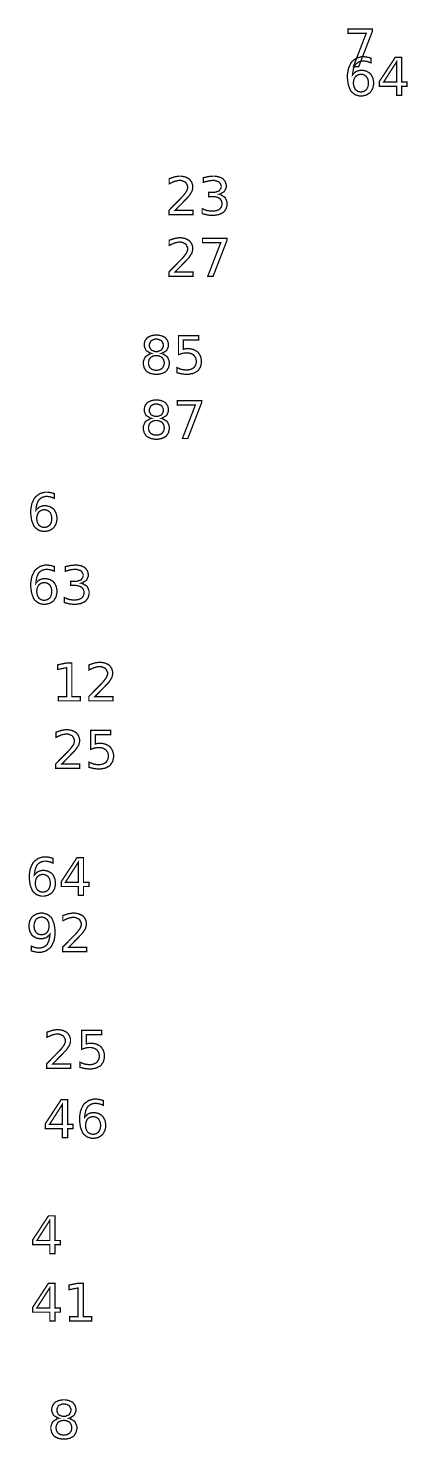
# Model space of a CAD drawing. Extents: x 0.2 to 50.1, y 1.6 to 26.7.
# Drawn here: x 0.28 to 3.32, y 15.31 to 26.63 of the extents above; entities that cross this region are included whole.
import ezdxf

# ---------------------------------------------------------------- set-up
doc = ezdxf.new("R2010")
doc.units = 0
doc.layers.get('0').update_dxf_attribs({"linetype": 'CONTINUOUS'})

msp = doc.modelspace()

# ---------------------------------------------------------------- linework, layer by layer
at = {"color": 1, "const_width": 0.010417}
for points in [[(2.83985, 26.6297), (3.03515, 26.6297), (3.03515, 26.6121), (2.92469, 26.3258), (2.88194, 26.3258), (2.98568, 26.595), (2.83985, 26.595), (2.83985, 26.6297)], [(3.02474, 26.3942), (3.02474, 26.3567), (3.02214, 26.3579), (2.99588, 26.3672), (2.99328, 26.3679), (2.99067, 26.3686), (2.96935, 26.3718), (2.96224, 26.3718), (2.95324, 26.3718), (2.92622, 26.3649), (2.90354, 26.3489), (2.89996, 26.3443), (2.89638, 26.3397), (2.88319, 26.3099), (2.87614, 26.2706), (2.87565, 26.2614), (2.87761, 26.2643), (2.90256, 26.2867), (2.9056, 26.2882), (2.90864, 26.2899), (2.93631, 26.2978), (2.94553, 26.2978), (2.95574, 26.2978), (2.98643, 26.2908), (3.01335, 26.2747), (3.01779, 26.27), (3.02225, 26.2654), (3.03782, 26.2372), (3.04449, 26.2051), (3.04449, 26.1944), (3.04449, 26.184), (3.03749, 26.1522), (3.02132, 26.1242), (3.01671, 26.1194), (3.0121, 26.1147), (2.98449, 26.0982), (2.95344, 26.0912), (2.94314, 26.0912), (2.93147, 26.0912), (2.8966, 26.1013), (2.86708, 26.1249), (2.86242, 26.1315), (2.85775, 26.1383), (2.84153, 26.181), (2.83464, 26.2317), (2.83464, 26.2485), (2.83464, 26.2647), (2.8431, 26.3132), (2.86301, 26.3563), (2.86871, 26.3633), (2.8744, 26.3706), (2.90875, 26.3956), (2.94754, 26.4063), (2.9605, 26.4063), (2.96832, 26.4063), (2.98915, 26.4037), (2.99175, 26.4033), (2.99436, 26.4028), (3.02186, 26.3951), (3.02474, 26.3942)], [(3.21756, 26.4008), (3.26921, 26.4008), (3.26921, 26.2029), (3.31261, 26.2029), (3.31261, 26.1686), (3.26921, 26.1686), (3.26921, 26.0971), (3.2284, 26.0971), (3.2284, 26.1686), (3.09125, 26.1686), (3.09125, 26.2083), (3.21756, 26.4008)], [(3.2284, 26.3651), (3.12468, 26.2029), (3.2284, 26.2029), (3.2284, 26.3651)], [(2.94314, 26.2653), (2.9369, 26.2653), (2.91818, 26.2606), (2.90181, 26.2494), (2.89908, 26.2464), (2.89638, 26.2432), (2.88699, 26.224), (2.88303, 26.2019), (2.88303, 26.1944), (2.88303, 26.1872), (2.88699, 26.1651), (2.89638, 26.1458), (2.89908, 26.1426), (2.90181, 26.1394), (2.91818, 26.1285), (2.9369, 26.1238), (2.94314, 26.1238), (2.94928, 26.1238), (2.96778, 26.1285), (2.98406, 26.1394), (2.98676, 26.1426), (2.98947, 26.1458), (2.99897, 26.1651), (3.00304, 26.1872), (3.00304, 26.1944), (3.00304, 26.2019), (2.99897, 26.224), (2.98947, 26.2432), (2.98676, 26.2464), (2.98406, 26.2494), (2.96778, 26.2606), (2.94928, 26.2653), (2.94314, 26.2653)], [(1.45378, 25.1732), (1.59722, 25.1732), (1.59722, 25.1388), (1.40451, 25.1388), (1.40451, 25.1732), (1.40836, 25.1774), (1.43197, 25.2017), (1.46138, 25.2315), (1.4681, 25.2383), (1.47483, 25.2451), (1.50103, 25.2718), (1.51714, 25.2889), (1.51888, 25.2908), (1.52214, 25.2946), (1.54514, 25.3258), (1.54644, 25.3283), (1.54775, 25.331), (1.55447, 25.3517), (1.55447, 25.3586), (1.55447, 25.3685), (1.54015, 25.3956), (1.53733, 25.3981), (1.5345, 25.4007), (1.50342, 25.4135), (1.49306, 25.4135), (1.48286, 25.4135), (1.45583, 25.4079), (1.45226, 25.4068), (1.44868, 25.4057), (1.41054, 25.3886), (1.40647, 25.3864), (1.40647, 25.4278), (1.4106, 25.4294), (1.44911, 25.4419), (1.45269, 25.4428), (1.45628, 25.4436), (1.48335, 25.4479), (1.4924, 25.4479), (1.50293, 25.4479), (1.53467, 25.4421), (1.56282, 25.4283), (1.56749, 25.4243), (1.57215, 25.4204), (1.5886, 25.3968), (1.59571, 25.3703), (1.59571, 25.3614), (1.59571, 25.3525), (1.58974, 25.3286), (1.58854, 25.3258), (1.58735, 25.3231), (1.56619, 25.2901), (1.56315, 25.2862), (1.56228, 25.2853), (1.5524, 25.2749), (1.53515, 25.2569), (1.5306, 25.2522), (1.52604, 25.2475), (1.49778, 25.2183), (1.46203, 25.1817), (1.45378, 25.1732)], [(1.80826, 25.3026), (1.81315, 25.3015), (1.85151, 25.2797), (1.85428, 25.2763), (1.85704, 25.2731), (1.87099, 25.2386), (1.87099, 25.2271), (1.87099, 25.2171), (1.86317, 25.1872), (1.84511, 25.1615), (1.83996, 25.1574), (1.83479, 25.1533), (1.80251, 25.139), (1.76465, 25.1329), (1.75206, 25.1329), (1.74224, 25.1329), (1.71615, 25.1361), (1.71278, 25.1368), (1.70942, 25.1374), (1.67449, 25.1467), (1.6709, 25.1478), (1.6709, 25.1875), (1.67372, 25.186), (1.70503, 25.1732), (1.70844, 25.1724), (1.71181, 25.1715), (1.74115, 25.1674), (1.75097, 25.1674), (1.75944, 25.1674), (1.78494, 25.1711), (1.80643, 25.18), (1.80979, 25.1825), (1.81315, 25.1851), (1.82493, 25.2014), (1.82997, 25.2207), (1.82997, 25.2271), (1.82997, 25.2331), (1.82525, 25.251), (1.81424, 25.2664), (1.81108, 25.2689), (1.80794, 25.2715), (1.78863, 25.2803), (1.76622, 25.2842), (1.75879, 25.2842), (1.72342, 25.2842), (1.72342, 25.3179), (1.76053, 25.3179), (1.77208, 25.3179), (1.80404, 25.3282), (1.80675, 25.3301), (1.80946, 25.3322), (1.82303, 25.3569), (1.82303, 25.3651), (1.82303, 25.374), (1.80908, 25.3987), (1.80632, 25.4008), (1.80354, 25.4031), (1.76997, 25.4135), (1.75879, 25.4135), (1.74972, 25.4135), (1.72575, 25.4104), (1.72254, 25.4097), (1.71929, 25.4092), (1.68386, 25.3996), (1.68001, 25.3983), (1.68001, 25.435), (1.68392, 25.436), (1.72043, 25.4442), (1.72385, 25.4447), (1.72726, 25.4453), (1.75364, 25.4479), (1.76247, 25.4479), (1.77294, 25.4479), (1.80436, 25.4426), (1.83192, 25.4303), (1.83649, 25.4267), (1.84104, 25.4232), (1.85699, 25.4017), (1.86382, 25.3774), (1.86382, 25.3692), (1.86382, 25.3586), (1.85167, 25.3296), (1.84928, 25.3267), (1.8469, 25.3238), (1.81272, 25.3038), (1.80826, 25.3026)], [(1.45378, 24.6789), (1.59722, 24.6789), (1.59722, 24.6443), (1.40451, 24.6443), (1.40451, 24.6789), (1.40836, 24.6829), (1.43197, 24.7074), (1.46138, 24.7372), (1.4681, 24.744), (1.47483, 24.7508), (1.50103, 24.7775), (1.51714, 24.7946), (1.51888, 24.7965), (1.52214, 24.8001), (1.54514, 24.8315), (1.54644, 24.834), (1.54775, 24.8367), (1.55447, 24.8574), (1.55447, 24.8642), (1.55447, 24.874), (1.54015, 24.9013), (1.53733, 24.9037), (1.5345, 24.9063), (1.50342, 24.9192), (1.49306, 24.9192), (1.48286, 24.9192), (1.45583, 24.9135), (1.45226, 24.9124), (1.44868, 24.9112), (1.41054, 24.8943), (1.40647, 24.8919), (1.40647, 24.9335), (1.4106, 24.9351), (1.44911, 24.9476), (1.45269, 24.9485), (1.45628, 24.9493), (1.48335, 24.9536), (1.4924, 24.9536), (1.50293, 24.9536), (1.53467, 24.9476), (1.56282, 24.9339), (1.56749, 24.93), (1.57215, 24.9261), (1.5886, 24.9025), (1.59571, 24.876), (1.59571, 24.8671), (1.59571, 24.8582), (1.58974, 24.8343), (1.58854, 24.8314), (1.58735, 24.8286), (1.56619, 24.7957), (1.56315, 24.7919), (1.56228, 24.791), (1.5524, 24.7806), (1.53515, 24.7626), (1.5306, 24.7579), (1.52604, 24.7532), (1.49778, 24.724), (1.46203, 24.6874), (1.45378, 24.6789)], [(1.6735, 24.9482), (1.86882, 24.9482), (1.86882, 24.9306), (1.75836, 24.6443), (1.7156, 24.6443), (1.81933, 24.9135), (1.6735, 24.9135), (1.6735, 24.9482)], [(1.26253, 24.0256), (1.25808, 24.0265), (1.22374, 24.0471), (1.2213, 24.05), (1.2188, 24.0531), (1.20654, 24.084), (1.20654, 24.0943), (1.20654, 24.1025), (1.21294, 24.1269), (1.22803, 24.1483), (1.23237, 24.1518), (1.23671, 24.1554), (1.26313, 24.1678), (1.2934, 24.1731), (1.30355, 24.1731), (1.31364, 24.1731), (1.34397, 24.1678), (1.37039, 24.1554), (1.37473, 24.1518), (1.37907, 24.1483), (1.39426, 24.1269), (1.40076, 24.1025), (1.40076, 24.0943), (1.40076, 24.0832), (1.38846, 24.0531), (1.38601, 24.05), (1.38352, 24.0471), (1.34934, 24.0265), (1.345, 24.0256), (1.34993, 24.0243), (1.38846, 24.0018), (1.39122, 23.9983), (1.39393, 23.995), (1.40771, 23.9608), (1.40771, 23.9493), (1.40771, 23.9396), (1.40093, 23.9103), (1.38525, 23.8854), (1.38081, 23.8814), (1.3763, 23.8775), (1.34798, 23.8639), (1.31462, 23.8579), (1.30355, 23.8579), (1.29243, 23.8579), (1.25912, 23.8639), (1.23079, 23.8775), (1.22629, 23.8814), (1.22179, 23.8854), (1.20605, 23.9103), (1.19938, 23.9396), (1.19938, 23.9493), (1.19938, 23.9615), (1.21327, 23.995), (1.21609, 23.9983), (1.21886, 24.0018), (1.25754, 24.0243), (1.26253, 24.0256)], [(1.24756, 24.0904), (1.24756, 24.0812), (1.25982, 24.056), (1.26232, 24.0538), (1.26476, 24.0515), (1.29384, 24.0404), (1.30355, 24.0404), (1.31391, 24.0404), (1.3425, 24.0515), (1.345, 24.0538), (1.34749, 24.056), (1.35997, 24.0818), (1.35997, 24.0904), (1.35997, 24.0996), (1.34749, 24.1251), (1.345, 24.1272), (1.3425, 24.1294), (1.31326, 24.1406), (1.30355, 24.1406), (1.29324, 24.1406), (1.26476, 24.1294), (1.26232, 24.1272), (1.25982, 24.1251), (1.24756, 24.099), (1.24756, 24.0904)], [(1.48139, 24.1676), (1.64285, 24.1676), (1.64285, 24.1329), (1.51915, 24.1329), (1.51915, 24.0585), (1.52061, 24.059), (1.53543, 24.0628), (1.53694, 24.0631), (1.53842, 24.0633), (1.55078, 24.0646), (1.55496, 24.0646), (1.56629, 24.0646), (1.60042, 24.0575), (1.63049, 24.0412), (1.63547, 24.0365), (1.6404, 24.0319), (1.65771, 24.0039), (1.66521, 23.9719), (1.66521, 23.9612), (1.66521, 23.9504), (1.65756, 23.9176), (1.63971, 23.8896), (1.6346, 23.8851), (1.6295, 23.8806), (1.59787, 23.8647), (1.56093, 23.8579), (1.54867, 23.8579), (1.5389, 23.8579), (1.51286, 23.8607), (1.5096, 23.8613), (1.50629, 23.8618), (1.47211, 23.8699), (1.46858, 23.871), (1.46858, 23.9122), (1.47163, 23.9106), (1.50331, 23.8981), (1.50657, 23.8972), (1.50982, 23.8965), (1.53831, 23.8925), (1.54779, 23.8925), (1.55561, 23.8925), (1.57921, 23.8971), (1.59993, 23.9079), (1.60335, 23.911), (1.60678, 23.914), (1.61876, 23.9328), (1.62397, 23.9542), (1.62397, 23.9612), (1.62397, 23.9683), (1.61876, 23.9896), (1.60678, 24.0083), (1.60335, 24.0114), (1.59993, 24.0146), (1.57921, 24.0254), (1.55561, 24.03), (1.54779, 24.03), (1.53956, 24.03), (1.51753, 24.0271), (1.51481, 24.0264), (1.5121, 24.0258), (1.48421, 24.0164), (1.48139, 24.0151), (1.48139, 24.1676)], [(1.30355, 24.0082), (1.29698, 24.0082), (1.27734, 24.0042), (1.26031, 23.995), (1.25754, 23.9924), (1.25472, 23.9897), (1.24495, 23.9737), (1.24083, 23.9554), (1.24083, 23.9493), (1.24083, 23.9432), (1.24495, 23.9247), (1.25472, 23.9088), (1.25754, 23.9061), (1.26031, 23.9035), (1.27734, 23.8944), (1.29698, 23.8906), (1.30355, 23.8906), (1.31006, 23.8906), (1.32975, 23.8944), (1.34695, 23.9035), (1.34977, 23.9061), (1.35259, 23.9088), (1.36247, 23.9249), (1.3667, 23.9432), (1.3667, 23.9493), (1.3667, 23.9554), (1.36247, 23.9737), (1.35259, 23.9897), (1.34977, 23.9924), (1.34695, 23.995), (1.32981, 24.0042), (1.31011, 24.0082), (1.30355, 24.0082)], [(1.26253, 23.5047), (1.25808, 23.5058), (1.22374, 23.5263), (1.2213, 23.5293), (1.2188, 23.5324), (1.20654, 23.5632), (1.20654, 23.5736), (1.20654, 23.5818), (1.21294, 23.6061), (1.22803, 23.6276), (1.23237, 23.6311), (1.23671, 23.6347), (1.26313, 23.6471), (1.2934, 23.6524), (1.30355, 23.6524), (1.31364, 23.6524), (1.34397, 23.6471), (1.37039, 23.6347), (1.37473, 23.6311), (1.37907, 23.6276), (1.39426, 23.6061), (1.40076, 23.5818), (1.40076, 23.5736), (1.40076, 23.5625), (1.38846, 23.5324), (1.38601, 23.5293), (1.38352, 23.5263), (1.34934, 23.5058), (1.345, 23.5047), (1.34993, 23.5036), (1.38846, 23.481), (1.39122, 23.4776), (1.39393, 23.4743), (1.40771, 23.44), (1.40771, 23.4286), (1.40771, 23.4189), (1.40093, 23.3894), (1.38525, 23.3646), (1.38081, 23.3607), (1.3763, 23.3568), (1.34798, 23.3431), (1.31462, 23.3372), (1.30355, 23.3372), (1.29243, 23.3372), (1.25912, 23.3431), (1.23079, 23.3568), (1.22629, 23.3607), (1.22179, 23.3646), (1.20605, 23.3894), (1.19938, 23.4189), (1.19938, 23.4286), (1.19938, 23.4408), (1.21327, 23.4743), (1.21609, 23.4776), (1.21886, 23.481), (1.25754, 23.5036), (1.26253, 23.5047)], [(1.24756, 23.5697), (1.24756, 23.5606), (1.25982, 23.5353), (1.26232, 23.5331), (1.26476, 23.5308), (1.29384, 23.5197), (1.30355, 23.5197), (1.31391, 23.5197), (1.3425, 23.5308), (1.345, 23.5331), (1.34749, 23.5353), (1.35997, 23.5611), (1.35997, 23.5697), (1.35997, 23.5789), (1.34749, 23.6044), (1.345, 23.6065), (1.3425, 23.6087), (1.31326, 23.6199), (1.30355, 23.6199), (1.29324, 23.6199), (1.26476, 23.6087), (1.26232, 23.6065), (1.25982, 23.6044), (1.24756, 23.5783), (1.24756, 23.5697)], [(1.47076, 23.6469), (1.66607, 23.6469), (1.66607, 23.6293), (1.55561, 23.3431), (1.51286, 23.3431), (1.6166, 23.6122), (1.47076, 23.6122), (1.47076, 23.6469)], [(1.30355, 23.4874), (1.29698, 23.4874), (1.27734, 23.4835), (1.26031, 23.4742), (1.25754, 23.4715), (1.25472, 23.469), (1.24495, 23.4531), (1.24083, 23.4347), (1.24083, 23.4286), (1.24083, 23.4225), (1.24495, 23.404), (1.25472, 23.3881), (1.25754, 23.3854), (1.26031, 23.3828), (1.27734, 23.3738), (1.29698, 23.3699), (1.30355, 23.3699), (1.31006, 23.3699), (1.32975, 23.3738), (1.34695, 23.3828), (1.34977, 23.3854), (1.35259, 23.3881), (1.36247, 23.4042), (1.3667, 23.4225), (1.3667, 23.4286), (1.3667, 23.4347), (1.36247, 23.4531), (1.35259, 23.469), (1.34977, 23.4715), (1.34695, 23.4742), (1.32981, 23.4835), (1.31011, 23.4874), (1.30355, 23.4874)], [(0.487631, 22.9003), (0.487631, 22.8626), (0.485026, 22.8639), (0.458768, 22.8733), (0.456164, 22.874), (0.45356, 22.8746), (0.432237, 22.8779), (0.425131, 22.8779), (0.416124, 22.8779), (0.389106, 22.871), (0.366428, 22.8549), (0.362847, 22.8503), (0.359267, 22.8457), (0.346083, 22.816), (0.339031, 22.7767), (0.338542, 22.7674), (0.340494, 22.7703), (0.365451, 22.7928), (0.36849, 22.7943), (0.371528, 22.796), (0.399197, 22.8039), (0.408421, 22.8039), (0.418619, 22.8039), (0.449328, 22.7969), (0.476238, 22.7807), (0.480686, 22.7761), (0.485135, 22.7715), (0.500706, 22.7433), (0.507379, 22.7112), (0.507379, 22.7006), (0.507379, 22.69), (0.500379, 22.6583), (0.484213, 22.6303), (0.479601, 22.6256), (0.474989, 22.6208), (0.447374, 22.6043), (0.416342, 22.5972), (0.406033, 22.5972), (0.394368, 22.5972), (0.359483, 22.6074), (0.329969, 22.631), (0.325304, 22.6376), (0.320637, 22.6443), (0.304417, 22.6871), (0.297526, 22.7378), (0.297526, 22.7546), (0.297526, 22.7708), (0.30599, 22.8193), (0.3259, 22.8624), (0.331597, 22.8694), (0.337294, 22.8765), (0.371636, 22.9017), (0.410428, 22.9124), (0.423394, 22.9124), (0.431207, 22.9124), (0.45204, 22.9099), (0.454644, 22.9093), (0.457249, 22.9089), (0.484754, 22.9013), (0.487631, 22.9003)], [(0.406033, 22.7714), (0.399794, 22.7714), (0.381076, 22.7667), (0.364692, 22.7556), (0.361979, 22.7525), (0.359267, 22.7493), (0.349881, 22.73), (0.345921, 22.7079), (0.345921, 22.7006), (0.345921, 22.6932), (0.349881, 22.6712), (0.359267, 22.6519), (0.361979, 22.6487), (0.364692, 22.6456), (0.381076, 22.6346), (0.399794, 22.6299), (0.406033, 22.6299), (0.412164, 22.6299), (0.430664, 22.6346), (0.44694, 22.6456), (0.449653, 22.6487), (0.452365, 22.6519), (0.46186, 22.6712), (0.465929, 22.6932), (0.465929, 22.7006), (0.465929, 22.7079), (0.46186, 22.73), (0.452365, 22.7493), (0.449653, 22.7525), (0.44694, 22.7556), (0.430664, 22.7667), (0.412164, 22.7714), (0.406033, 22.7714)], [(0.487631, 22.3154), (0.487631, 22.2778), (0.485026, 22.279), (0.458768, 22.2885), (0.456164, 22.2892), (0.45356, 22.2897), (0.432237, 22.2931), (0.425131, 22.2931), (0.416124, 22.2931), (0.389106, 22.2861), (0.366428, 22.2701), (0.362847, 22.2654), (0.359267, 22.261), (0.346083, 22.2311), (0.339031, 22.1918), (0.338542, 22.1825), (0.340494, 22.1856), (0.365451, 22.2079), (0.36849, 22.2094), (0.371528, 22.2111), (0.399197, 22.219), (0.408421, 22.219), (0.418619, 22.219), (0.449328, 22.2121), (0.476238, 22.196), (0.480686, 22.1913), (0.485135, 22.1867), (0.500706, 22.1585), (0.507379, 22.1264), (0.507379, 22.1157), (0.507379, 22.1051), (0.500379, 22.0735), (0.484213, 22.0454), (0.479601, 22.0407), (0.474989, 22.036), (0.447374, 22.0194), (0.416342, 22.0124), (0.406033, 22.0124), (0.394368, 22.0124), (0.359483, 22.0225), (0.329969, 22.0461), (0.325304, 22.0528), (0.320637, 22.0596), (0.304417, 22.1022), (0.297526, 22.1529), (0.297526, 22.1697), (0.297526, 22.186), (0.30599, 22.2344), (0.3259, 22.2775), (0.331597, 22.2846), (0.337294, 22.2917), (0.371636, 22.3168), (0.410428, 22.3275), (0.423394, 22.3275), (0.431207, 22.3275), (0.45204, 22.325), (0.454644, 22.3244), (0.457249, 22.324), (0.484754, 22.3164), (0.487631, 22.3154)], [(0.7028, 22.1821), (0.707682, 22.1811), (0.746039, 22.1592), (0.748807, 22.1558), (0.751574, 22.1525), (0.765517, 22.1181), (0.765517, 22.1067), (0.765517, 22.0967), (0.757704, 22.0667), (0.739637, 22.0411), (0.734483, 22.0369), (0.729329, 22.0329), (0.697049, 22.0186), (0.659179, 22.0124), (0.646593, 22.0124), (0.636774, 22.0124), (0.610678, 22.0157), (0.607314, 22.0164), (0.60395, 22.0169), (0.569011, 22.0263), (0.565429, 22.0274), (0.565429, 22.0671), (0.568251, 22.0654), (0.599556, 22.0528), (0.602974, 22.0519), (0.606337, 22.0511), (0.635688, 22.0469), (0.645508, 22.0469), (0.653971, 22.0469), (0.679471, 22.0507), (0.700956, 22.0596), (0.704318, 22.0621), (0.707682, 22.0647), (0.719456, 22.081), (0.724501, 22.1001), (0.724501, 22.1067), (0.724501, 22.1126), (0.719781, 22.1306), (0.708768, 22.146), (0.705621, 22.1485), (0.702474, 22.1511), (0.68316, 22.1599), (0.660753, 22.1638), (0.653321, 22.1638), (0.617947, 22.1638), (0.617947, 22.1975), (0.655057, 22.1975), (0.666613, 22.1975), (0.698568, 22.2076), (0.701281, 22.2097), (0.703993, 22.2118), (0.717557, 22.2364), (0.717557, 22.2446), (0.717557, 22.2536), (0.703614, 22.2783), (0.700846, 22.2804), (0.698079, 22.2825), (0.664497, 22.2931), (0.653321, 22.2931), (0.64426, 22.2931), (0.620281, 22.29), (0.617079, 22.2893), (0.613824, 22.2888), (0.578396, 22.2792), (0.574544, 22.2778), (0.574544, 22.3144), (0.57845, 22.3156), (0.614963, 22.3238), (0.618381, 22.3243), (0.621799, 22.3249), (0.648167, 22.3275), (0.65701, 22.3275), (0.667481, 22.3275), (0.698893, 22.3222), (0.726454, 22.3099), (0.731011, 22.3063), (0.735568, 22.3028), (0.751519, 22.2813), (0.758356, 22.2569), (0.758356, 22.2488), (0.758356, 22.2381), (0.746203, 22.2092), (0.743815, 22.2062), (0.741428, 22.2033), (0.707249, 22.1833), (0.7028, 22.1821)], [(0.406033, 22.1865), (0.399794, 22.1865), (0.381076, 22.1818), (0.364692, 22.1707), (0.361979, 22.1676), (0.359267, 22.1644), (0.349881, 22.1451), (0.345921, 22.1231), (0.345921, 22.1157), (0.345921, 22.1083), (0.349881, 22.0864), (0.359267, 22.0671), (0.361979, 22.0639), (0.364692, 22.0607), (0.381076, 22.0497), (0.399794, 22.045), (0.406033, 22.045), (0.412164, 22.045), (0.430664, 22.0497), (0.44694, 22.0607), (0.449653, 22.0639), (0.452365, 22.0671), (0.46186, 22.0864), (0.465929, 22.1083), (0.465929, 22.1157), (0.465929, 22.1231), (0.46186, 22.1451), (0.452365, 22.1644), (0.449653, 22.1676), (0.44694, 22.1707), (0.430664, 22.1818), (0.412164, 22.1865), (0.406033, 22.1865)], [(0.518718, 21.2725), (0.585992, 21.2725), (0.585992, 21.5043), (0.512858, 21.4897), (0.512858, 21.5271), (0.585558, 21.5418), (0.626574, 21.5418), (0.626574, 21.2725), (0.693631, 21.2725), (0.693631, 21.2381), (0.518718, 21.2381), (0.518718, 21.2725)], [(0.812229, 21.2725), (0.955675, 21.2725), (0.955675, 21.2381), (0.762967, 21.2381), (0.762967, 21.2725), (0.766818, 21.2765), (0.790419, 21.301), (0.819824, 21.3308), (0.826551, 21.3376), (0.833279, 21.3444), (0.859483, 21.3711), (0.875597, 21.3882), (0.877333, 21.3901), (0.880588, 21.3939), (0.903592, 21.4251), (0.904893, 21.4276), (0.906196, 21.4303), (0.912924, 21.451), (0.912924, 21.4578), (0.912924, 21.4678), (0.8986, 21.4949), (0.895779, 21.4974), (0.892958, 21.5), (0.861871, 21.5128), (0.851508, 21.5128), (0.841308, 21.5128), (0.81429, 21.5072), (0.81071, 21.506), (0.807129, 21.505), (0.768989, 21.4879), (0.764919, 21.4856), (0.764919, 21.5271), (0.769043, 21.5287), (0.807563, 21.5412), (0.811143, 21.5421), (0.814725, 21.5429), (0.841797, 21.5472), (0.850857, 21.5472), (0.861382, 21.5472), (0.893121, 21.5414), (0.921278, 21.5275), (0.925944, 21.5236), (0.93061, 21.5197), (0.947049, 21.4961), (0.954156, 21.4696), (0.954156, 21.4607), (0.954156, 21.4518), (0.948188, 21.4279), (0.946994, 21.4251), (0.945801, 21.4224), (0.924642, 21.3894), (0.921604, 21.3856), (0.920736, 21.3846), (0.910861, 21.3742), (0.893608, 21.3563), (0.889051, 21.3515), (0.884494, 21.3468), (0.856228, 21.3176), (0.820475, 21.281), (0.812229, 21.2725)], [(0.546929, 20.7317), (0.690375, 20.7317), (0.690375, 20.6972), (0.497667, 20.6972), (0.497667, 20.7317), (0.501519, 20.7357), (0.525119, 20.7601), (0.554525, 20.79), (0.561253, 20.7968), (0.567979, 20.8036), (0.594185, 20.8303), (0.610297, 20.8474), (0.612033, 20.8493), (0.615289, 20.8529), (0.638292, 20.8843), (0.639594, 20.8868), (0.640896, 20.8894), (0.647624, 20.9101), (0.647624, 20.9169), (0.647624, 20.9268), (0.633301, 20.954), (0.630479, 20.9565), (0.627658, 20.959), (0.596571, 20.9719), (0.586208, 20.9719), (0.57601, 20.9719), (0.54899, 20.9662), (0.54541, 20.9651), (0.541829, 20.964), (0.503689, 20.9471), (0.499621, 20.9447), (0.499621, 20.9863), (0.503743, 20.9879), (0.542264, 21.0004), (0.545844, 21.0012), (0.549425, 21.0021), (0.576497, 21.0064), (0.585558, 21.0064), (0.596083, 21.0064), (0.627821, 21.0006), (0.655979, 20.9867), (0.660644, 20.9828), (0.66531, 20.9789), (0.681749, 20.9553), (0.688857, 20.9288), (0.688857, 20.9199), (0.688857, 20.911), (0.682889, 20.8871), (0.681694, 20.8842), (0.680501, 20.8814), (0.659343, 20.8485), (0.656304, 20.8447), (0.655436, 20.8438), (0.645562, 20.8333), (0.62831, 20.8154), (0.623753, 20.8107), (0.619194, 20.806), (0.590929, 20.7768), (0.555176, 20.7401), (0.546929, 20.7317)], [(0.777289, 21.001), (0.938747, 21.001), (0.938747, 20.9662), (0.81505, 20.9662), (0.81505, 20.8918), (0.816515, 20.8924), (0.831326, 20.8961), (0.832844, 20.8964), (0.83431, 20.8967), (0.846679, 20.8979), (0.850857, 20.8979), (0.862196, 20.8979), (0.896322, 20.8908), (0.926378, 20.8746), (0.931369, 20.8699), (0.936307, 20.8653), (0.953614, 20.8372), (0.9611, 20.8053), (0.9611, 20.7946), (0.9611, 20.7838), (0.95345, 20.751), (0.935601, 20.7229), (0.930501, 20.7185), (0.925401, 20.7139), (0.893772, 20.6981), (0.856825, 20.6913), (0.844564, 20.6913), (0.834799, 20.6913), (0.808757, 20.694), (0.805501, 20.6946), (0.802192, 20.6951), (0.768013, 20.7032), (0.764486, 20.7043), (0.764486, 20.7456), (0.767524, 20.7439), (0.799208, 20.7314), (0.802463, 20.7306), (0.805718, 20.7299), (0.834201, 20.7258), (0.843696, 20.7258), (0.851508, 20.7258), (0.875108, 20.7304), (0.895833, 20.7413), (0.899251, 20.7443), (0.902669, 20.7474), (0.91466, 20.7661), (0.919868, 20.7875), (0.919868, 20.7946), (0.919868, 20.8017), (0.91466, 20.8229), (0.902669, 20.8417), (0.899251, 20.8447), (0.895833, 20.8479), (0.875108, 20.8587), (0.851508, 20.8633), (0.843696, 20.8633), (0.835449, 20.8633), (0.813422, 20.8604), (0.81071, 20.8597), (0.807997, 20.8592), (0.780111, 20.8497), (0.777289, 20.8485), (0.777289, 21.001)], [(0.475803, 19.9739), (0.475803, 19.9363), (0.473199, 19.9375), (0.44694, 19.9469), (0.444336, 19.9476), (0.441732, 19.9482), (0.42041, 19.9515), (0.413303, 19.9515), (0.404297, 19.9515), (0.377279, 19.9446), (0.354601, 19.9286), (0.351019, 19.9239), (0.347439, 19.9194), (0.334256, 19.8896), (0.327203, 19.8503), (0.326714, 19.841), (0.328668, 19.844), (0.353624, 19.8664), (0.356663, 19.8679), (0.3597, 19.8696), (0.387369, 19.8775), (0.396593, 19.8775), (0.406793, 19.8775), (0.4375, 19.8706), (0.46441, 19.8544), (0.468858, 19.8497), (0.473307, 19.8451), (0.488878, 19.8169), (0.495551, 19.7849), (0.495551, 19.7742), (0.495551, 19.7636), (0.488553, 19.7319), (0.472385, 19.7039), (0.467774, 19.6992), (0.463162, 19.6944), (0.435547, 19.6779), (0.404514, 19.6708), (0.394206, 19.6708), (0.382542, 19.6708), (0.347657, 19.681), (0.318143, 19.7046), (0.313476, 19.7112), (0.308811, 19.7181), (0.292589, 19.7607), (0.285699, 19.8114), (0.285699, 19.8282), (0.285699, 19.8444), (0.294163, 19.8929), (0.314074, 19.936), (0.319769, 19.9431), (0.325467, 19.9501), (0.35981, 19.9753), (0.3986, 19.986), (0.411567, 19.986), (0.419379, 19.986), (0.440212, 19.9835), (0.442817, 19.9829), (0.445421, 19.9825), (0.472928, 19.9749), (0.475803, 19.9739)], [(0.668619, 19.9806), (0.720269, 19.9806), (0.720269, 19.7826), (0.763672, 19.7826), (0.763672, 19.7483), (0.720269, 19.7483), (0.720269, 19.6768), (0.679471, 19.6768), (0.679471, 19.7483), (0.542318, 19.7483), (0.542318, 19.7881), (0.668619, 19.9806)], [(0.679471, 19.9447), (0.575737, 19.7826), (0.679471, 19.7826), (0.679471, 19.9447)], [(0.394206, 19.845), (0.387967, 19.845), (0.369249, 19.8403), (0.352865, 19.8292), (0.350151, 19.8261), (0.347439, 19.8229), (0.338053, 19.8036), (0.334093, 19.7815), (0.334093, 19.7742), (0.334093, 19.7668), (0.338053, 19.7449), (0.347439, 19.7256), (0.350151, 19.7224), (0.352865, 19.7192), (0.369249, 19.7082), (0.387967, 19.7035), (0.394206, 19.7035), (0.400336, 19.7035), (0.418837, 19.7082), (0.435113, 19.7192), (0.437825, 19.7224), (0.440539, 19.7256), (0.450032, 19.7449), (0.454101, 19.7668), (0.454101, 19.7742), (0.454101, 19.7815), (0.450032, 19.8036), (0.440539, 19.8229), (0.437825, 19.8261), (0.435113, 19.8292), (0.418837, 19.8403), (0.400336, 19.845), (0.394206, 19.845)], [(0.302408, 19.2321), (0.302408, 19.2696), (0.304958, 19.2685), (0.331, 19.259), (0.333658, 19.2583), (0.336262, 19.2576), (0.357747, 19.2544), (0.364908, 19.2544), (0.373807, 19.2544), (0.400663, 19.2613), (0.423394, 19.2772), (0.426975, 19.2818), (0.430556, 19.2864), (0.443793, 19.3163), (0.450956, 19.3557), (0.451497, 19.3649), (0.449544, 19.3621), (0.424587, 19.3396), (0.42155, 19.3381), (0.418511, 19.3365), (0.390842, 19.3286), (0.381619, 19.3286), (0.371365, 19.3286), (0.340767, 19.3356), (0.313803, 19.3517), (0.309353, 19.3563), (0.304904, 19.3608), (0.289442, 19.3889), (0.282878, 19.4211), (0.282878, 19.4318), (0.282878, 19.4422), (0.289714, 19.4737), (0.305826, 19.5019), (0.310439, 19.5067), (0.31505, 19.5114), (0.342719, 19.5279), (0.373807, 19.535), (0.384224, 19.535), (0.395833, 19.535), (0.430664, 19.525), (0.460069, 19.5014), (0.464735, 19.4947), (0.469347, 19.4879), (0.485514, 19.4451), (0.492512, 19.3943), (0.492512, 19.3772), (0.492512, 19.3611), (0.483942, 19.3128), (0.464085, 19.2699), (0.458442, 19.2626), (0.452746, 19.2556), (0.418403, 19.2307), (0.379557, 19.22), (0.366644, 19.22), (0.358832, 19.22), (0.337999, 19.2225), (0.335394, 19.2229), (0.332736, 19.2235), (0.305231, 19.2311), (0.302408, 19.2321)], [(0.384224, 19.361), (0.390354, 19.361), (0.408854, 19.3657), (0.425131, 19.3768), (0.427843, 19.3799), (0.430556, 19.3831), (0.44005, 19.4022), (0.444119, 19.4244), (0.444119, 19.4318), (0.444119, 19.439), (0.44005, 19.4611), (0.430556, 19.4803), (0.427843, 19.4833), (0.425131, 19.4867), (0.408854, 19.4978), (0.390354, 19.5025), (0.384224, 19.5025), (0.377983, 19.5025), (0.359267, 19.4978), (0.342882, 19.4867), (0.340169, 19.4833), (0.337457, 19.4803), (0.328071, 19.4611), (0.32411, 19.439), (0.32411, 19.4318), (0.32411, 19.4244), (0.328071, 19.4022), (0.337457, 19.3831), (0.340169, 19.3799), (0.342882, 19.3768), (0.359267, 19.3657), (0.377983, 19.361), (0.384224, 19.361)], [(0.601779, 19.2603), (0.745226, 19.2603), (0.745226, 19.2258), (0.552518, 19.2258), (0.552518, 19.2603), (0.556369, 19.2644), (0.579969, 19.2888), (0.609375, 19.3186), (0.616103, 19.3254), (0.622831, 19.3322), (0.649035, 19.3589), (0.665147, 19.376), (0.666883, 19.3779), (0.670139, 19.3817), (0.693143, 19.4129), (0.694444, 19.4154), (0.695747, 19.4181), (0.702474, 19.4387), (0.702474, 19.4457), (0.702474, 19.4556), (0.688151, 19.4826), (0.685331, 19.4851), (0.682508, 19.4878), (0.651421, 19.5006), (0.64106, 19.5006), (0.63086, 19.5006), (0.603842, 19.495), (0.600261, 19.4938), (0.596679, 19.4928), (0.558539, 19.4757), (0.554471, 19.4735), (0.554471, 19.5149), (0.558594, 19.5165), (0.597114, 19.529), (0.600694, 19.5299), (0.604275, 19.5307), (0.631347, 19.535), (0.640408, 19.535), (0.650933, 19.535), (0.682671, 19.5292), (0.710829, 19.5154), (0.715494, 19.5114), (0.720161, 19.5075), (0.7366, 19.4839), (0.743707, 19.4574), (0.743707, 19.4485), (0.743707, 19.4396), (0.737739, 19.4157), (0.736546, 19.4129), (0.735351, 19.4101), (0.714193, 19.3772), (0.711154, 19.3733), (0.710286, 19.3724), (0.700412, 19.3619), (0.68316, 19.344), (0.678603, 19.3393), (0.674046, 19.3346), (0.645779, 19.3054), (0.610026, 19.2687), (0.601779, 19.2603)], [(0.474012, 18.3249), (0.617458, 18.3249), (0.617458, 18.2903), (0.42475, 18.2903), (0.42475, 18.3249), (0.428603, 18.3289), (0.452203, 18.3532), (0.481608, 18.3832), (0.488336, 18.3899), (0.495063, 18.3968), (0.521268, 18.4235), (0.537381, 18.4404), (0.539117, 18.4425), (0.542372, 18.4461), (0.565375, 18.4775), (0.566678, 18.48), (0.567979, 18.4826), (0.574707, 18.5032), (0.574707, 18.5101), (0.574707, 18.52), (0.560385, 18.5471), (0.557563, 18.5496), (0.554742, 18.5522), (0.523654, 18.565), (0.513292, 18.565), (0.503093, 18.565), (0.476074, 18.5594), (0.472493, 18.5583), (0.468912, 18.5572), (0.430772, 18.5401), (0.426704, 18.5379), (0.426704, 18.5793), (0.430826, 18.5811), (0.469347, 18.5935), (0.472928, 18.5943), (0.476508, 18.5953), (0.503581, 18.5996), (0.512642, 18.5996), (0.523167, 18.5996), (0.554904, 18.5936), (0.583062, 18.5799), (0.587728, 18.5758), (0.592393, 18.5719), (0.608832, 18.5485), (0.61594, 18.5218), (0.61594, 18.5129), (0.61594, 18.504), (0.609972, 18.4801), (0.608778, 18.4774), (0.607585, 18.4746), (0.586426, 18.4417), (0.583387, 18.4379), (0.582519, 18.4369), (0.572646, 18.4264), (0.555393, 18.4085), (0.550836, 18.4037), (0.546278, 18.3992), (0.518013, 18.37), (0.48226, 18.3333), (0.474012, 18.3249)], [(0.704372, 18.5942), (0.865831, 18.5942), (0.865831, 18.5594), (0.742133, 18.5594), (0.742133, 18.485), (0.743599, 18.4856), (0.75841, 18.4893), (0.759928, 18.4896), (0.761393, 18.4899), (0.773762, 18.4911), (0.77794, 18.4911), (0.789279, 18.4911), (0.823406, 18.484), (0.853461, 18.4678), (0.858453, 18.4631), (0.86339, 18.4585), (0.880697, 18.4303), (0.888183, 18.3985), (0.888183, 18.3878), (0.888183, 18.3769), (0.880533, 18.3442), (0.862685, 18.3161), (0.857585, 18.3115), (0.852485, 18.3071), (0.820856, 18.2912), (0.783908, 18.2844), (0.771647, 18.2844), (0.761882, 18.2844), (0.73584, 18.2872), (0.732585, 18.2876), (0.729275, 18.2882), (0.695096, 18.2964), (0.691569, 18.2975), (0.691569, 18.3388), (0.694607, 18.3371), (0.726292, 18.3246), (0.729546, 18.3238), (0.732801, 18.3229), (0.761285, 18.3189), (0.770779, 18.3189), (0.778592, 18.3189), (0.802192, 18.3236), (0.822917, 18.3343), (0.826335, 18.3374), (0.829753, 18.3406), (0.841743, 18.3593), (0.846951, 18.3807), (0.846951, 18.3878), (0.846951, 18.3949), (0.841743, 18.4161), (0.829753, 18.4349), (0.826335, 18.4379), (0.822917, 18.441), (0.802192, 18.4519), (0.778592, 18.4565), (0.770779, 18.4565), (0.762532, 18.4565), (0.740506, 18.4535), (0.737793, 18.4529), (0.735081, 18.4522), (0.707194, 18.4429), (0.704372, 18.4415), (0.704372, 18.5942)], [(0.540853, 18.0375), (0.592503, 18.0375), (0.592503, 17.8396), (0.635906, 17.8396), (0.635906, 17.8053), (0.592503, 17.8053), (0.592503, 17.7336), (0.551704, 17.7336), (0.551704, 17.8053), (0.414551, 17.8053), (0.414551, 17.845), (0.540853, 18.0375)], [(0.551704, 18.0017), (0.447971, 17.8396), (0.551704, 17.8396), (0.551704, 18.0017)], [(0.878635, 18.0307), (0.878635, 17.9932), (0.876031, 17.9944), (0.849772, 18.0038), (0.847168, 18.0044), (0.844564, 18.0051), (0.823242, 18.0083), (0.816135, 18.0083), (0.807129, 18.0083), (0.780111, 18.0015), (0.757433, 17.9854), (0.753851, 17.9808), (0.750271, 17.9763), (0.737088, 17.9464), (0.730035, 17.9072), (0.729546, 17.8979), (0.7315, 17.9008), (0.756456, 17.9233), (0.759494, 17.9249), (0.762532, 17.9264), (0.790201, 17.9343), (0.799425, 17.9343), (0.809625, 17.9343), (0.840332, 17.9274), (0.867242, 17.9112), (0.87169, 17.9065), (0.876139, 17.9019), (0.89171, 17.8738), (0.898383, 17.8418), (0.898383, 17.8311), (0.898383, 17.8206), (0.891385, 17.7889), (0.875217, 17.7607), (0.870606, 17.756), (0.865994, 17.7512), (0.838379, 17.7349), (0.807346, 17.7278), (0.797038, 17.7278), (0.785374, 17.7278), (0.750489, 17.7379), (0.720975, 17.7614), (0.716308, 17.7681), (0.711643, 17.7749), (0.695421, 17.8175), (0.688531, 17.8682), (0.688531, 17.8851), (0.688531, 17.9013), (0.696994, 17.9499), (0.716906, 17.9928), (0.722601, 17.9999), (0.728299, 18.0071), (0.762642, 18.0321), (0.801432, 18.0429), (0.814399, 18.0429), (0.822211, 18.0429), (0.843044, 18.0404), (0.845649, 18.0399), (0.848253, 18.0393), (0.87576, 18.0318), (0.878635, 18.0307)], [(0.797038, 17.9018), (0.790799, 17.9018), (0.772081, 17.8971), (0.755697, 17.8861), (0.752983, 17.8829), (0.750271, 17.8797), (0.740886, 17.8606), (0.736925, 17.8385), (0.736925, 17.8311), (0.736925, 17.8238), (0.740886, 17.8017), (0.750271, 17.7824), (0.752983, 17.7792), (0.755697, 17.7761), (0.772081, 17.765), (0.790799, 17.7603), (0.797038, 17.7603), (0.803168, 17.7603), (0.821669, 17.765), (0.837944, 17.7761), (0.840657, 17.7792), (0.843371, 17.7824), (0.852865, 17.8017), (0.856933, 17.8238), (0.856933, 17.8311), (0.856933, 17.8385), (0.852865, 17.8606), (0.843371, 17.8797), (0.840657, 17.8829), (0.837944, 17.8861), (0.821669, 17.8971), (0.803168, 17.9018), (0.797038, 17.9018)], [(0.439615, 17.1057), (0.491265, 17.1057), (0.491265, 16.9078), (0.534668, 16.9078), (0.534668, 16.8735), (0.491265, 16.8735), (0.491265, 16.8018), (0.450467, 16.8018), (0.450467, 16.8735), (0.313314, 16.8735), (0.313314, 16.9132), (0.439615, 17.1057)], [(0.450467, 17.0699), (0.346733, 16.9078), (0.450467, 16.9078), (0.450467, 17.0699)], [(0.439615, 16.565), (0.491265, 16.565), (0.491265, 16.3671), (0.534668, 16.3671), (0.534668, 16.3328), (0.491265, 16.3328), (0.491265, 16.2611), (0.450467, 16.2611), (0.450467, 16.3328), (0.313314, 16.3328), (0.313314, 16.3725), (0.439615, 16.565)], [(0.450467, 16.5292), (0.346733, 16.3671), (0.450467, 16.3671), (0.450467, 16.5292)], [(0.609864, 16.2957), (0.677137, 16.2957), (0.677137, 16.5275), (0.604004, 16.5129), (0.604004, 16.5503), (0.676704, 16.565), (0.717719, 16.565), (0.717719, 16.2957), (0.784776, 16.2957), (0.784776, 16.2611), (0.609864, 16.2611), (0.609864, 16.2957)], [(0.521701, 15.4817), (0.517253, 15.4828), (0.48291, 15.5032), (0.480469, 15.5062), (0.477974, 15.5093), (0.465712, 15.5401), (0.465712, 15.5506), (0.465712, 15.5587), (0.472114, 15.5831), (0.487196, 15.6046), (0.491536, 15.6081), (0.495876, 15.6117), (0.522299, 15.624), (0.552572, 15.6293), (0.562717, 15.6293), (0.572808, 15.6293), (0.603136, 15.624), (0.629557, 15.6117), (0.633897, 15.6081), (0.638237, 15.6046), (0.653429, 15.5831), (0.659939, 15.5587), (0.659939, 15.5506), (0.659939, 15.5394), (0.647624, 15.5093), (0.645182, 15.5062), (0.642686, 15.5032), (0.608507, 15.4828), (0.604167, 15.4817), (0.609104, 15.4806), (0.647624, 15.4579), (0.65039, 15.4546), (0.653103, 15.4512), (0.666883, 15.4169), (0.666883, 15.4056), (0.666883, 15.3958), (0.660101, 15.3664), (0.644422, 15.3415), (0.639974, 15.3376), (0.635471, 15.3338), (0.60715, 15.32), (0.573785, 15.3142), (0.562717, 15.3142), (0.551594, 15.3142), (0.518283, 15.32), (0.489963, 15.3338), (0.48546, 15.3376), (0.480957, 15.3415), (0.465224, 15.3664), (0.45855, 15.3958), (0.45855, 15.4056), (0.45855, 15.4178), (0.472439, 15.4512), (0.475261, 15.4546), (0.478028, 15.4579), (0.51671, 15.4806), (0.521701, 15.4817)], [(0.506728, 15.5467), (0.506728, 15.5375), (0.518989, 15.5122), (0.521485, 15.5099), (0.523926, 15.5078), (0.553006, 15.4967), (0.562717, 15.4967), (0.573079, 15.4967), (0.601671, 15.5078), (0.604167, 15.5099), (0.606662, 15.5122), (0.61914, 15.5381), (0.61914, 15.5467), (0.61914, 15.5558), (0.606662, 15.5814), (0.604167, 15.5835), (0.601671, 15.5857), (0.572428, 15.5967), (0.562717, 15.5967), (0.552408, 15.5967), (0.523926, 15.5857), (0.521485, 15.5835), (0.518989, 15.5814), (0.506728, 15.5553), (0.506728, 15.5467)], [(0.562717, 15.4643), (0.556153, 15.4643), (0.536512, 15.4604), (0.519476, 15.4511), (0.51671, 15.4485), (0.513889, 15.446), (0.504124, 15.43), (0.5, 15.4117), (0.5, 15.4056), (0.5, 15.3994), (0.504124, 15.381), (0.513889, 15.365), (0.51671, 15.3624), (0.519476, 15.3597), (0.536512, 15.3507), (0.556153, 15.3467), (0.562717, 15.3467), (0.569228, 15.3467), (0.588921, 15.3507), (0.606119, 15.3597), (0.608942, 15.3624), (0.611763, 15.365), (0.621636, 15.3811), (0.625868, 15.3994), (0.625868, 15.4056), (0.625868, 15.4117), (0.621636, 15.43), (0.611763, 15.446), (0.608942, 15.4485), (0.606119, 15.4511), (0.588976, 15.4604), (0.569282, 15.4643), (0.562717, 15.4643)]]:
    msp.add_lwpolyline(points, close=True, dxfattribs=at)

doc.saveas('drawing.dxf')
